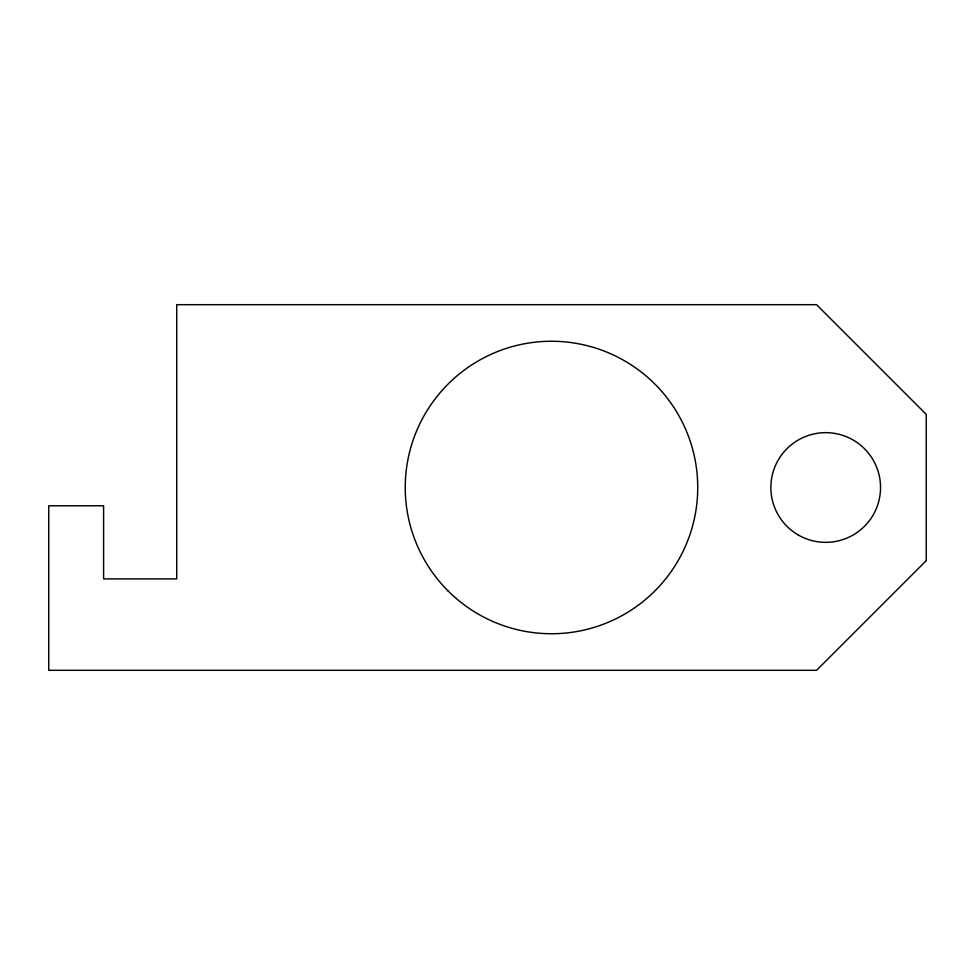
<?xml version="1.0" encoding="UTF-8"?>
<svg xmlns="http://www.w3.org/2000/svg" width="975" height="975" viewBox="0 0 975 975"><rect width="100%" height="100%" fill="white"/><g stroke="black" fill="none" stroke-linecap="round" stroke-linejoin="round"><path stroke-width="1.46" d="M926.25 560.625L816.562 670.312L48.75 670.312L48.75 505.781L103.594 505.781L103.594 578.906L176.719 578.906L176.719 304.688L816.562 304.688L926.25 414.375L926.25 560.625M448.073 590.911A146.25 146.25 0 0 0 692.75 525.354A146.25 146.25 0 0 0 513.63 346.235A146.25 146.25 0 0 0 448.073 590.911M798.281 534.995A54.844 54.844 0 0 0 880.547 487.5A54.844 54.844 0 0 0 798.281 440.005A54.844 54.844 0 0 0 798.281 534.995"/></g></svg>
